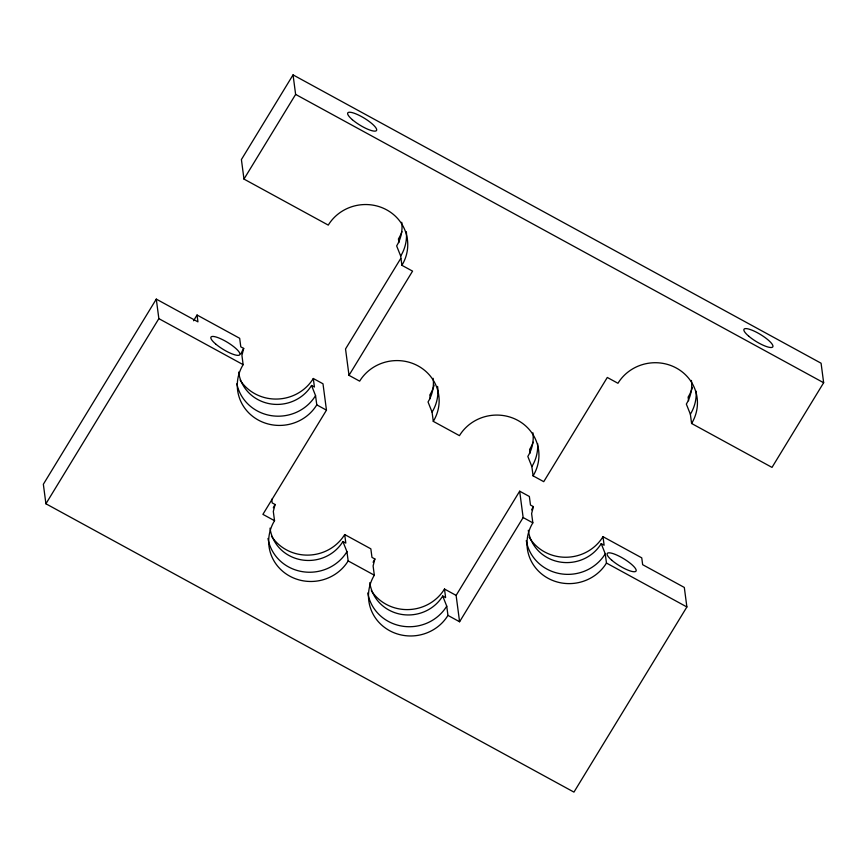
<?xml version="1.0" encoding="UTF-8"?>
<svg xmlns="http://www.w3.org/2000/svg" width="867" height="867" viewBox="0 0 867 867"><rect width="100%" height="100%" fill="white"/><g stroke="black" fill="none" stroke-linecap="round" stroke-linejoin="round"><path stroke-width="1.3" d="M243.703 348.436L241.926 355.416L243.139 364.66A42.7 40.63 -7.5 0 0 258.399 420.116A42.7 40.63 -7.5 0 0 316.78 404.867L326.469 410.156L262.907 514.359L274.536 520.709A42.7 40.63 -7.5 0 0 289.784 576.165A42.7 40.63 -7.5 0 0 348.166 560.916L374.327 575.2A42.7 40.63 -7.5 0 0 389.576 630.656A42.7 40.63 -7.5 0 0 447.957 615.407L459.586 621.758L523.148 517.556L519.669 491.188L529.358 496.477L530.485 505.038L533.4 506.621L531.612 513.6L532.837 522.844A42.7 40.63 -7.5 0 0 548.085 578.3A42.7 40.63 -7.5 0 0 606.466 563.051L686.881 606.965L573.954 792.113L45.918 503.781L43.35 484.263L156.288 299.115L197.947 321.863L197.047 315.014L239.671 338.293L240.798 346.854L243.703 348.436A39.329 37.422 -7.5 0 0 240.918 353.996M271.707 499.24L272.184 502.903L275.099 504.496L273.311 511.465L274.536 520.709M271.501 536.142A42.7 40.63 -7.5 0 0 344.698 534.549L370.848 548.833L371.976 557.394L374.891 558.987L373.103 565.956L374.327 575.2M293.046 74.887L241.405 159.561L243.974 179.079L328.268 225.106A42.7 40.63 -7.5 0 1 386.649 209.847A42.7 40.63 -7.5 0 1 401.898 265.313L412.562 271.133L349 375.335L359.653 381.155A42.7 40.63 -7.5 0 1 418.035 365.896A42.7 40.63 -7.5 0 1 433.294 421.362L459.445 435.646A42.7 40.63 -7.5 0 1 517.827 420.387A42.7 40.63 -7.5 0 1 533.086 475.853L543.739 481.673L607.301 377.459L617.954 383.279A42.7 40.63 -7.5 0 1 676.336 368.031A42.7 40.63 -7.5 0 1 691.595 423.486L772.009 467.4L823.65 382.737L821.082 363.219L293.046 74.887L295.625 94.405L243.974 179.079M45.918 503.781L158.856 318.633L156.288 299.115M193.536 320.768L197.047 315.014M400.706 258.507L345.532 348.967L349 375.335M459.586 621.758L456.118 595.391L519.669 491.188M295.625 94.405L823.65 382.737M240.105 380.093A42.7 40.63 -7.5 0 0 313.301 378.5L322.99 383.788L326.469 410.156M529.098 537.15A42.7 40.63 -7.5 0 0 602.998 536.684L641.753 557.849L642.653 564.688L684.312 587.447L686.881 606.965M238.62 372.095A39.329 37.422 -7.5 0 0 269.713 403.751A39.329 37.422 -7.5 0 0 311.524 385.479L314.428 387.061L313.301 378.5M528.306 530.279A39.329 37.422 -7.5 0 0 559.399 561.924A39.329 37.422 -7.5 0 0 601.221 543.652L604.126 545.245L602.998 536.684M158.856 318.633L243.139 364.66M523.148 517.556L532.837 522.844M371.293 590.633A42.7 40.63 -7.5 0 0 444.489 589.04L456.118 595.391M270.005 528.144A39.329 37.422 -7.5 0 0 301.098 559.8A39.329 37.422 -7.5 0 0 342.909 541.528L345.825 543.11L344.698 534.549M369.808 582.635A39.329 37.422 -7.5 0 0 400.89 614.291A39.329 37.422 -7.5 0 0 442.712 596.019L445.616 597.601L444.489 589.04M691.595 423.486L690.37 414.242L686.339 404.098A39.329 37.422 -7.5 0 0 691.422 380.45M601.221 543.652L605.253 553.807L606.466 563.051M533.086 475.853L531.861 466.609L527.83 456.454A39.329 37.422 -7.5 0 0 532.912 432.806M401.898 265.313L400.684 256.058L396.652 245.914A39.329 37.422 -7.5 0 0 401.735 222.266M433.294 421.362L432.069 412.118L428.038 401.963A39.329 37.422 -7.5 0 0 433.121 378.315M442.712 596.019L446.743 606.163L447.957 615.407M311.524 385.479L315.555 395.623L316.78 404.867M342.909 541.528L346.952 551.672L348.166 560.916M688.604 400.792L688.116 397.119A42.7 40.63 -7.5 0 0 692.451 387.289M530.095 453.148L529.607 449.485A42.7 40.63 -7.5 0 0 533.118 442.192M430.303 398.657L429.815 394.994A42.7 40.63 -7.5 0 0 434.15 385.154M398.918 242.608L398.43 238.945A42.7 40.63 -7.5 0 0 401.93 231.652M315.555 395.623A42.7 40.63 -7.5 0 1 271.534 415.694A42.7 40.63 -7.5 0 1 236.843 383.723M373.103 562.26A39.329 37.422 -7.5 0 1 374.891 558.987M531.612 509.904A39.329 37.422 -7.5 0 1 533.4 506.621M446.743 606.163A42.7 40.63 -7.5 0 1 402.028 626.126A42.7 40.63 -7.5 0 1 367.781 592.952M273.311 507.769A39.329 37.422 -7.5 0 1 275.099 504.496M605.253 553.807A42.7 40.63 -7.5 0 1 560.537 573.759A42.7 40.63 -7.5 0 1 526.291 540.596M346.952 551.672A42.7 40.63 -7.5 0 1 302.236 571.635A42.7 40.63 -7.5 0 1 267.99 538.461M537.638 443.59A42.7 40.63 -7.5 0 1 531.861 466.609M437.597 386.433A42.7 40.63 -7.5 0 1 432.069 412.118M406.352 231.717A42.7 40.63 -7.5 0 1 400.684 256.058M696.147 391.223A42.7 40.63 -7.5 0 1 690.37 414.242M215.59 343.928A16.852 4.107 31.4 0 0 239.595 354.906A16.852 4.107 31.4 0 0 220.977 338.889A16.852 4.107 31.4 0 0 215.59 343.928M611.853 560.31A16.852 4.107 31.4 0 0 635.869 571.277A16.852 4.107 31.4 0 0 617.239 555.27A16.852 4.107 31.4 0 0 611.853 560.31M748.622 336.082A16.852 4.107 31.4 0 0 772.638 347.049A16.852 4.107 31.4 0 0 754.008 331.042A16.852 4.107 31.4 0 0 748.622 336.082M352.36 119.7A16.852 4.107 31.4 0 0 376.365 130.679A16.852 4.107 31.4 0 0 357.746 114.672A16.852 4.107 31.4 0 0 352.36 119.7"/></g></svg>
